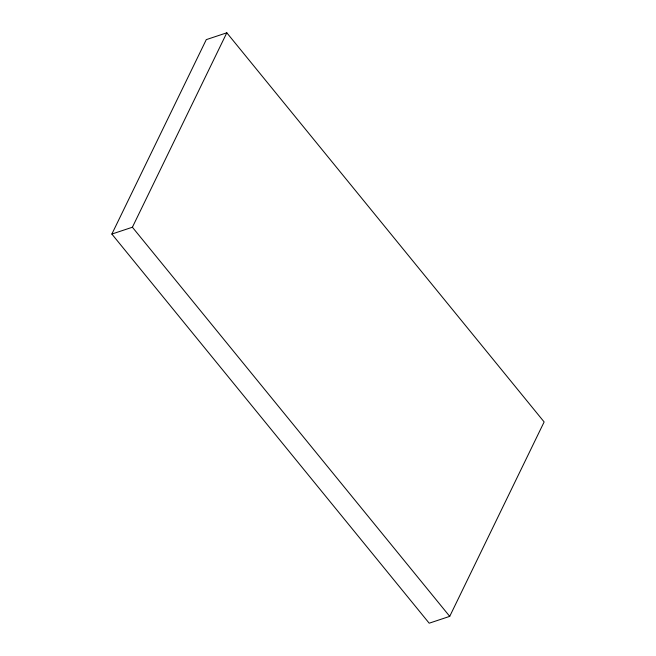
<?xml version="1.0" encoding="UTF-8"?>
<svg xmlns="http://www.w3.org/2000/svg" width="656" height="656" viewBox="0 0 656 656"><rect width="100%" height="100%" fill="white"/><g stroke="black" fill="none" stroke-linecap="round" stroke-linejoin="round"><path stroke-width="0.98" d="M111.864 234.061L206.279 39.631L226.812 32.8L544.136 421.939L449.721 616.369L429.188 623.2L111.864 234.061L132.397 227.23L226.812 32.8M132.397 227.23L449.721 616.369"/></g></svg>
